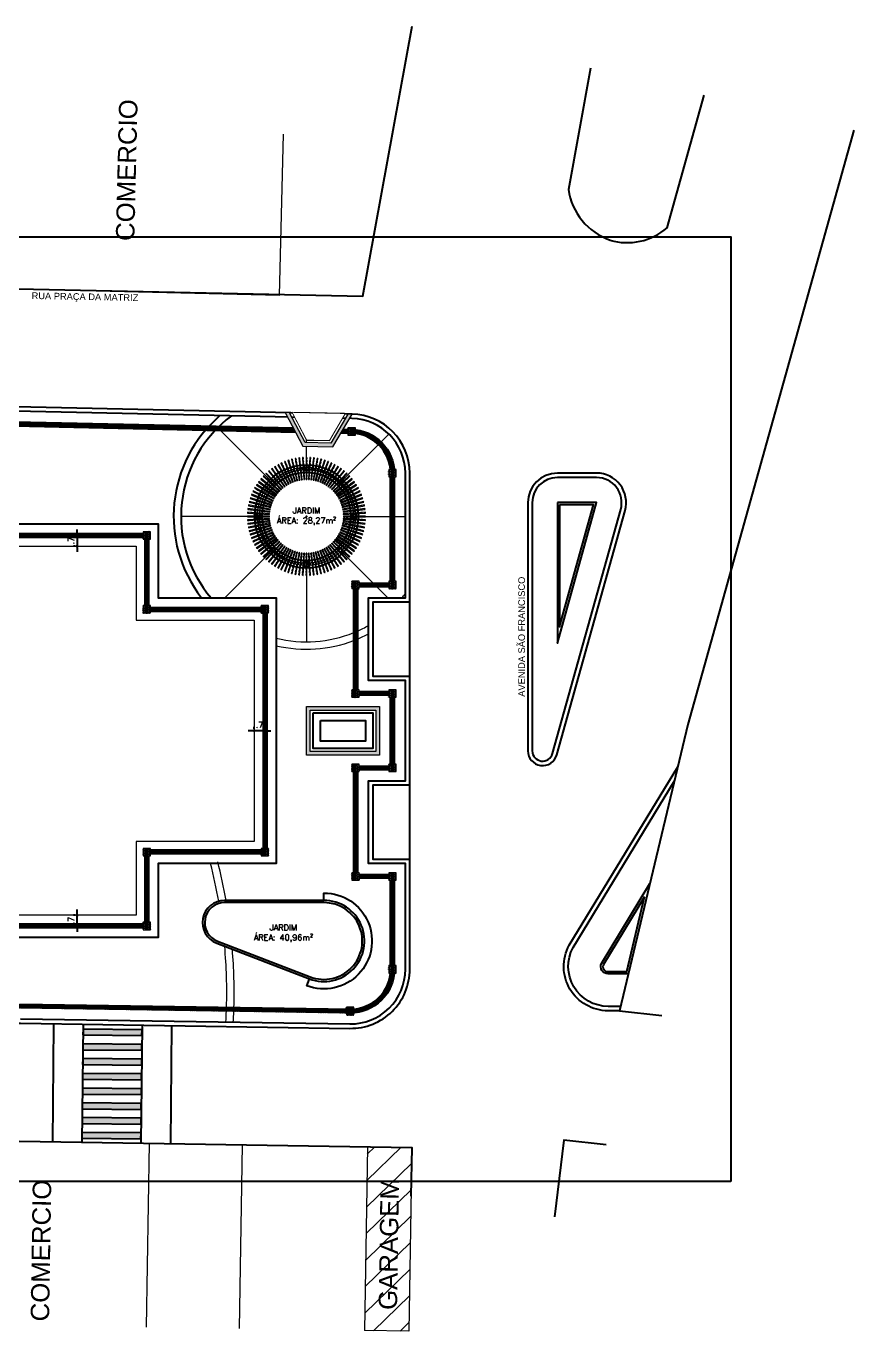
# Model space of a CAD drawing. Extents: x 387222 to 388513, y 9633222 to 9634061.
# Drawn here: x 388007.3 to 388063.3, y 9633603.2 to 9633692.1 of the extents above; entities that cross this region are included whole.
import ezdxf

# ---------------------------------------------------------------- set-up
doc = ezdxf.new("R2010")
doc.units = 0
doc.header["$LTSCALE"] = 0.04921259842519685
doc.set_wipeout_variables(frame=1)
doc.header["$PDSIZE"] = -2.5
doc.linetypes.add('ACAD_PROJEÇÃO', pattern=[0.2, 0.1, -0.1])
doc.linetypes.add('CONTINUO', pattern=[0])
doc.layers.get('Defpoints').update_dxf_attribs({"color": 8})
for name, color, linetype in [('AI-Cotas', 12, 'Continuous'), ('BANCO', 2, 'Continuous'), ('Camada 1', 7, 'Continuous'), ('MEIO-FIO', 3, 'Continuous'), ('P08', 8, 'Continuous'), ('P2', 2, 'Continuous'), ('PISO PODOTÁTIL DE ALERTA', 22, 'Continuous'), ('PISO PODOTÁTIL DIRECIONAL', 40, 'Continuous'), ('PROJEÇÃO', 8, 'ACAD_PROJEÇÃO'), ('RAMPA', 7, 'Continuous'), ('SINAH_IMPLANTAR', 7, 'Continuous'), ('Texto', 2, 'Continuous')]:
    doc.layers.add(name, color=color, linetype=linetype)
for name, color, linetype, lineweight in [('ARQ_ALVENARIA', 1, 'Continuous', 0), ('ARQ_PISO', 7, 'Continuous', 13), ('Layout', 8, 'Continuous', 13), ('PERGOLA', 2, 'Continuous', 13), ('PILAR', 4, 'Continuous', 13), ('VIGA', 6, 'Continuous', 13)]:
    doc.layers.add(name, color=color, linetype=linetype, lineweight=lineweight)
doc.styles.add('COTA_200', font='romans.shx', dxfattribs={"height": 0.4})
doc.styles.add('RS200', font='romans.shx', dxfattribs={"height": 0.4})
doc.styles.add('RUA_200', font='arial.ttf', dxfattribs={"height": 0.45})
doc.styles.add('T7', font='arial.ttf')
doc.dimstyles.new('Cota 200', dxfattribs={"dimscale": 0.2, "dimtxt": 0.4, "dimasz": 1, "dimexe": 1.25, "dimexo": 0.625, "dimgap": 1, "dimtad": 1, "dimzin": 4, "dimdsep": 46, "dimtxsty": 'RS200', "dimblk": 'DOT', "dimcen": 0.1, "dimclrt": 2, "dimadec": 0, "dimazin": 0, "dimtfac": 1, "dimtix": 1, "dimtmove": 0, "dimatfit": 3, "dimldrblk": 'DOT', "dimfxl": 1, "dimarcsym": 0})
pattern_1 = [(45, (57.49700831703376, -18.20105795003474), (-0.8980256121069153, 0.8980256121069154), [])]
pattern_2 = [(45, (0, 0), (-0.02245064030267288, 0.02245064030267288), [])]

# ---------------------------------------------------------------- blocks, each defined once
blk = doc.blocks.new('A$C2188079F')
at = {"layer": 'Layout'}
h = blk.add_hatch(dxfattribs=at)
h.set_pattern_fill('LINE', color=256, scale=0.4, angle=45.80543982138884, style=0)
h.set_pattern_definition([(45.80543982138884, (2.069106477312744, 57.00632724538445), (-0.9105605299318542, 0.8853132334548156), [])])
h.paths.add_polyline_path([(41.19592950423248, 12.90303795412183), (38.19622592255473, 12.86086661182344), (38.37141798762605, 0.3992221169173717), (41.3711215693038, 0.4413934592157602)])
for p, q in [((3.158347681164742e-07, 12.32388486340642), (41.19592950423248, 12.90303795412183)), ((9.799032016017009, 12.46164458058774), (9.974224081030115, 8.568167686462402e-08)), ((23.39768825296778, 12.65282132849097), (23.57288031798089, 0.1911768335849047)), ((29.69706577446777, 12.74138114415109), (29.87225783948088, 0.2797366511076689)), ((38.19622592255473, 12.86086661182344), (38.37141798762605, 0.3992221169173717)), ((41.19592950423248, 12.90303795412183), (41.3711215693038, 0.4413934592157602)), ((41.3711215693038, 0.4413934592157602), (38.37141798762605, 0.3992221169173717))]:
    blk.add_line(p, q, dxfattribs=at)
at = {"layer": 'Layout', "char_height": 1.25, "width": 15.72225240717143, "attachment_point": 1, "rotation": 90.80543982138883, "style": 'T7'}
for s, insert in [('COMERCIO', (15.73768913687672, 0.3603971693664789)), ('GARAGEM', (39.2760995500721, 1.837821006774902))]:
    blk.add_mtext(s, dxfattribs=dict(at, insert=insert))
blk = doc.blocks.new('A$C16AF3B07')
at = {"layer": 'Layout'}
h = blk.add_hatch(dxfattribs=at)
h.set_pattern_fill('LINE', color=256, scale=0.4, angle=45, style=0)
h.set_pattern_definition(pattern_1)
h.paths.add_polyline_path([(22.90000041777967, 10.93513705208898), (19.10000041779131, 10.93513705208898), (19.10000041779131, 2.272427082061768e-07), (22.90000041777967, 2.272427082061768e-07)])
h = blk.add_hatch(dxfattribs=at)
h.set_pattern_fill('LINE', color=256, scale=0.4, angle=45, style=0)
h.set_pattern_definition(pattern_1)
h.paths.add_polyline_path([(39.30000041780295, 10.93513705208898), (35.30000041780295, 10.93513705208898), (35.30000041780295, 2.272427073179983e-07), (39.30000041780295, 2.272427073179983e-07)])
h = blk.add_hatch(dxfattribs=at)
h.set_pattern_fill('LINE', color=256, scale=0.4, angle=45, style=0)
h.set_pattern_definition(pattern_1)
h.paths.add_polyline_path([(62.50000041775638, 10.93513705208898), (59.50000041775638, 10.93513705208898), (59.50000041775638, 2.272427082061768e-07), (62.50000041775638, 2.272427082061768e-07)])
for p, q in [((4.177563823759556e-07, 2.272427082061768e-07), (4.177563823759556e-07, 10.93513705208898)), ((19.10000041779131, 2.272427082061768e-07), (19.10000041779131, 10.93513705208898)), ((22.90000041777967, 10.93513705208898), (19.10000041779131, 10.93513705208898)), ((22.90000041777967, 2.272427082061768e-07), (22.90000041777967, 10.93513705208898)), ((35.30000041780295, 2.272427082061768e-07), (35.30000041780295, 10.93513705208898)), ((39.30000041780295, 10.93513705208898), (35.30000041780295, 10.93513705208898)), ((39.30000041780295, 2.272427082061768e-07), (39.30000041780295, 10.93513705208898)), ((48.90000041777967, 2.272427082061768e-07), (48.90000041777967, 10.93513705208898)), ((59.50000041775638, 2.272427082061768e-07), (59.50000041775638, 10.93513705208898)), ((62.50000041775638, 10.93513705208898), (59.50000041775638, 10.93513705208898)), ((62.50000041775638, 2.272427082061768e-07), (62.50000041775638, 10.93513705208898)), ((87.5100004177657, 2.272427082061768e-07), (87.5100004177657, 10.93513705208898)), ((87.5100004177657, 2.272427082061768e-07), (4.177563823759556e-07, 2.272427082061768e-07))]:
    blk.add_line(p, q, dxfattribs=at)
at = {"layer": 'Layout', "char_height": 1.25, "width": 15.72225240717143, "attachment_point": 1, "rotation": 90, "style": 'T7'}
for s, insert in [('COMERCIO', (28.46997878997354, 3.451345736160874)), ('COMERCIO', (76.3225717433379, 3.451345736160874)), ('GARAGEM', (20.42481514048995, 1.36657103523612)), ('GARAGEM', (36.72481514047831, 1.36657103523612)), ('GARAGEM', (60.42481514048995, 1.36657103523612))]:
    blk.add_mtext(s, dxfattribs=dict(at, insert=insert))
blk = doc.blocks.new('Pergola')
at = {"layer": 'PERGOLA'}
blk.add_lwpolyline([(0.02500000000000568, 0.7500000000000142), (-0.02500000000000568, 0.7500000000000142), (-0.02500000000000568, -0.7499999999999858), (0.02500000000000568, -0.7499999999999858)], close=True, dxfattribs=at)
for points in [[(-0.02500000000000568, 0.2000000000000171), (0.02500000000000568, 0.2000000000000171)], [(-0.02500000000000568, -0.1999999999999886), (0.02500000000000568, -0.1999999999999886)]]:
    blk.add_lwpolyline(points, dxfattribs=at)
at = {"layer": 'PROJEÇÃO'}
blk.add_lwpolyline([(0, 0.7500000000000142), (0, -0.7499999999999858)], dxfattribs=at)
blk = doc.blocks.new('CAR 02')
blk.add_lwpolyline([(1.4210854715202e-14, -3.099999999999994), (1.4210854715202e-14, -3.399999999999991)])
blk.add_point((0, 0))
at = {"layer": 'BANCO'}
for radius in [3.5, 3]:
    blk.add_circle((0, 0), radius, dxfattribs=at)
at = {"layer": 'PERGOLA'}
blk.add_lwpolyline([(0.4765300667243464, -3.971592136097026), (0.5261358017900816, -3.965325474418809), (0.3381359514436264, -2.477153422447092), (0.2885302163778912, -2.483420084125309)], close=True, dxfattribs=at)
for points in [[(0.407069229903993, -3.022816508170052), (0.3574634948382578, -3.029083169848269)], [(0.457202523329715, -3.419662388695849), (0.4075967882639798, -3.425929050374066)]]:
    blk.add_lwpolyline(points, dxfattribs=at)
at = {"layer": 'PILAR'}
for points in [[(-0.1500000000000057, 3.099999999999994), (0.1499999999999915, 3.099999999999994), (0.1499999999999915, 3.399999999999991), (-0.1500000000000057, 3.399999999999991)], [(-2.29809703885627, 2.085965004500309), (-2.085965004500309, 2.29809703885627), (-2.29809703885627, 2.51022907321223), (-2.51022907321223, 2.29809703885627)], [(2.085965004500309, 2.298097038856284), (2.29809703885627, 2.085965004500324), (2.51022907321223, 2.298097038856284), (2.29809703885627, 2.510229073212244)], [(-3.099999999999994, -0.1500000000000057), (-3.099999999999994, 0.1499999999999915), (-3.399999999999991, 0.1499999999999915), (-3.399999999999991, -0.1500000000000057)], [(3.099999999999994, 0.1500000000000057), (3.099999999999994, -0.1499999999999915), (3.399999999999991, -0.1499999999999915), (3.399999999999991, 0.1500000000000057)], [(-2.085965004500309, -2.29809703885627), (-2.29809703885627, -2.085965004500309), (-2.51022907321223, -2.29809703885627), (-2.29809703885627, -2.51022907321223)], [(2.29809703885627, -2.085965004500309), (2.085965004500309, -2.29809703885627), (2.29809703885627, -2.51022907321223), (2.51022907321223, -2.29809703885627)], [(0.1500000000000057, -3.099999999999994), (-0.1499999999999915, -3.099999999999994), (-0.1499999999999915, -3.399999999999991), (0.1500000000000057, -3.399999999999991)]]:
    blk.add_lwpolyline(points, close=True, dxfattribs=at)
at = {"layer": 'PROJEÇÃO'}
blk.add_lwpolyline([(0.5013329342572139, -3.968458805257917), (0.3133330839107588, -2.480286753286201)], dxfattribs=at)
blk.add_circle((0, 0), 3.249999999999982, dxfattribs=at)
at = {"layer": 'VIGA'}
for radius in [3.324999999999982, 3.174999999999982]:
    blk.add_circle((0, 0), radius, dxfattribs=at)
at = {"layer": 'PERGOLA'}
for p, rotation in [((-1.383782697586483, 2.940687920514549), 25.20000000000001), ((-1.19640479622521, 3.021773579136806), 21.6), ((-1.004305231718575, 3.090933677959228), 18), ((-0.8082421332857734, 3.147895273668041), 14.4), ((-0.6089892724036048, 3.192433564868224), 10.80000000000001), ((-0.4073330090839846, 3.224372779272045), 7.200000000000002), ((-0.204069188470271, 3.243586867391869), 3.600000000000009), ((0.204069188470271, 3.243586867391869), 356.4), ((0.4073330090839846, 3.224372779272045), 352.8000000000001), ((0.6089892724036048, 3.192433564868224), 349.2000000000001), ((0.8082421332857734, 3.147895273668041), 345.6), ((1.004305231718575, 3.090933677959228), 342), ((1.196404796225195, 3.021773579136806), 338.4), ((1.383782697586483, 2.940687920514549), 334.8), ((-2.36914803911958, 2.224778094268231), 46.79999999999999), ((-2.224778094268231, 2.36914803911958), 43.20000000000002), ((-2.071627966683224, 2.504168039021295), 39.60000000000002), ((-1.910302069950518, 2.629305231718561), 36.00000000000001), ((-1.741437083681717, 2.744065757881529), 32.39999999999999), ((-1.565699440830571, 2.847996710142539), 28.8), ((1.565699440830571, 2.847996710142539), 331.2), ((1.741437083681717, 2.744065757881529), 327.6000000000001), ((1.910302069950518, 2.629305231718561), 324), ((2.071627966683224, 2.504168039021309), 320.4), ((2.224778094268217, 2.36914803911958), 316.8000000000001), ((2.36914803911958, 2.224778094268217), 313.2), ((-2.847996710142539, 1.565699440830571), 61.20000000000001), ((-2.744065757881529, 1.741437083681731), 57.60000000000002), ((-2.629305231718561, 1.910302069950518), 54.00000000000001), ((-2.504168039021295, 2.071627966683224), 50.40000000000002), ((2.504168039021295, 2.071627966683224), 309.6), ((2.629305231718561, 1.910302069950532), 306.0000000000001), ((2.744065757881529, 1.741437083681731), 302.4), ((2.847996710142539, 1.565699440830571), 298.8), ((-3.147895273668041, 0.8082421332857734), 75.60000000000001), ((-3.090933677959228, 1.004305231718575), 72), ((-3.021773579136806, 1.19640479622521), 68.40000000000002), ((-2.940687920514549, 1.383782697586483), 64.79999999999998), ((2.940687920514549, 1.383782697586483), 295.2), ((3.021773579136806, 1.196404796225195), 291.6), ((3.090933677959228, 1.004305231718575), 288), ((3.147895273668041, 0.8082421332857734), 284.4), ((-3.249999999999986, 0), 90), ((-3.243586867391869, 0.204069188470271), 86.40000000000002), ((-3.224372779272045, 0.4073330090839846), 82.8), ((-3.192433564868224, 0.6089892724036048), 79.20000000000002), ((3.192433564868224, 0.6089892724036048), 280.8), ((3.224372779272045, 0.4073330090839846), 277.2), ((3.243586867391869, 0.204069188470271), 273.6), ((3.249999999999986, 0), 270), ((-3.243586867391869, -0.204069188470271), 93.60000000000001), ((-3.224372779272045, -0.4073330090839846), 97.2), ((-3.192433564868224, -0.6089892724036048), 100.8), ((-3.147895273668041, -0.8082421332857734), 104.4), ((-3.090933677959242, -1.004305231718575), 108), ((3.090933677959228, -1.004305231718575), 252), ((3.147895273668041, -0.8082421332857734), 255.6), ((3.192433564868224, -0.6089892724036048), 259.1999999999999), ((3.224372779272045, -0.4073330090839846), 262.8), ((3.243586867391869, -0.204069188470271), 266.4), ((-3.021773579136806, -1.19640479622521), 111.6), ((-2.940687920514549, -1.383782697586483), 115.2), ((-2.847996710142539, -1.565699440830571), 118.8), ((-2.744065757881529, -1.741437083681731), 122.4), ((-2.629305231718561, -1.910302069950518), 126), ((-2.504168039021295, -2.071627966683224), 129.6), ((-2.36914803911958, -2.224778094268217), 133.2), ((2.36914803911958, -2.224778094268217), 226.8), ((2.504168039021295, -2.071627966683224), 230.4), ((2.629305231718561, -1.910302069950518), 234), ((2.744065757881529, -1.741437083681731), 237.6), ((2.847996710142539, -1.565699440830571), 241.2), ((2.940687920514549, -1.383782697586483), 244.8), ((3.021773579136806, -1.19640479622521), 248.4), ((-2.224778094268217, -2.36914803911958), 136.8), ((-2.071627966683224, -2.504168039021295), 140.4), ((-1.910302069950518, -2.629305231718561), 144), ((-1.741437083681731, -2.744065757881529), 147.6), ((-1.565699440830571, -2.847996710142539), 151.2), ((-1.383782697586483, -2.940687920514549), 154.8), ((-1.19640479622521, -3.021773579136806), 158.4), ((-1.004305231718575, -3.090933677959228), 162), ((-0.8082421332857734, -3.147895273668041), 165.6), ((-0.6089892724036048, -3.192433564868224), 169.2), ((-0.4073330090839846, -3.224372779272045), 172.8), ((-0.204069188470271, -3.243586867391869), 176.4), ((0, -3.249999999999986), 180), ((0.204069188470271, -3.243586867391869), 183.5999999999999), ((0.6089892724036048, -3.192433564868224), 190.8), ((0.8082421332857734, -3.147895273668041), 194.4), ((1.004305231718575, -3.090933677959228), 198), ((1.19640479622521, -3.021773579136806), 201.6), ((1.383782697586483, -2.940687920514549), 205.2), ((1.565699440830571, -2.847996710142539), 208.8), ((1.741437083681731, -2.744065757881529), 212.4), ((1.910302069950518, -2.629305231718561), 216), ((2.071627966683224, -2.504168039021295), 219.6), ((2.224778094268217, -2.36914803911958), 223.2)]:
    blk.add_blockref('Pergola', p, dxfattribs=dict(at, rotation=rotation))
blk.add_blockref('Pergola', (0, 3.249999999999986), dxfattribs=at)
blk = doc.blocks.new('A$C25162ABB')
at = {"layer": 'SINAH_IMPLANTAR'}
h = blk.add_hatch(color=256, dxfattribs=at)
h.dxf.hatch_style = 1
h.paths.add_polyline_path([(2.018109218392055, 7.351167233660817), (6.016661224479321, 7.458786258473992), (6.005899321986362, 7.85864146053791), (2.007347315899096, 7.751022435724735)])
h = blk.add_hatch(color=256, dxfattribs=at)
h.dxf.hatch_style = 1
h.paths.add_polyline_path([(2.045013973664027, 6.35152923129499), (6.043565979751293, 6.459148256108165), (6.032804077258334, 6.859003458172083), (2.034252071171068, 6.751384433358908)])
h = blk.add_hatch(color=256, dxfattribs=at)
h.dxf.hatch_style = 1
h.paths.add_polyline_path([(2.071918728819583, 5.351891230791807), (6.070470734906849, 5.459510255604982), (6.059708832413889, 5.8593654576689), (2.061156826326624, 5.751746432855725)])
h = blk.add_hatch(color=256, dxfattribs=at)
h.dxf.hatch_style = 1
h.paths.add_polyline_path([(2.098823484091554, 4.352253226563334), (6.09737549017882, 4.45987225137651), (6.086613587685861, 4.859727453440428), (2.088061581598595, 4.752108428627253)])
h = blk.add_hatch(color=256, dxfattribs=at)
h.dxf.hatch_style = 1
h.paths.add_polyline_path([(2.12572823924711, 3.352615227922797), (6.124280245334376, 3.460234252735972), (6.113518342841417, 3.860089454799891), (2.114966336754151, 3.752470429986715)])
h = blk.add_hatch(color=256, dxfattribs=at)
h.dxf.hatch_style = 1
h.paths.add_polyline_path([(2.152632994402666, 2.35297722555697), (6.151185000489932, 2.460596250370145), (6.140423097996973, 2.860451452434063), (2.141871091909707, 2.752832427620888)])
h = blk.add_hatch(color=256, dxfattribs=at)
h.dxf.hatch_style = 1
h.paths.add_polyline_path([(2.179537749558222, 1.353339226916432), (6.178089755645487, 1.460958251729608), (6.167327853152528, 1.860813453793526), (2.168775847065262, 1.75319442898035)])
h = blk.add_hatch(color=256, dxfattribs=at)
h.dxf.hatch_style = 1
h.paths.add_polyline_path([(2.206442504830193, 0.3537012226879597), (6.204994510917459, 0.4613202475011349), (6.1942326084245, 0.861175449565053), (2.195680602337234, 0.7535564247518778)])
at = {"layer": 'Camada 1'}
for points in [[(1.999275889364071, 8.050913834944367), (2.214513929444365, 0.053809879347682)], [(5.997827895567752, 8.158532856032252), (6.213065935648046, 0.1614289004355669)], [(7.997103898669593, 8.212342366576195), (8.212341938749887, 0.2152384109795094)], [(-1.137377694249153e-07, 7.997104324400425), (0.2152379263425246, 3.688037395477295e-07)]]:
    blk.add_lwpolyline(points, dxfattribs=at)
at = {"layer": 'SINAH_IMPLANTAR'}
for points in [[(2.018109218392055, 7.351167233660817), (6.016661224479321, 7.458786258473992), (6.005899321986362, 7.85864146053791), (2.007347315899096, 7.751022435724735)], [(2.045013973664027, 6.35152923129499), (6.043565979751293, 6.459148256108165), (6.032804077258334, 6.859003458172083), (2.034252071171068, 6.751384433358908)], [(2.071918728819583, 5.351891230791807), (6.070470734906849, 5.459510255604982), (6.059708832413889, 5.8593654576689), (2.061156826326624, 5.751746432855725)], [(2.098823484091554, 4.352253226563334), (6.09737549017882, 4.45987225137651), (6.086613587685861, 4.859727453440428), (2.088061581598595, 4.752108428627253)], [(2.12572823924711, 3.352615227922797), (6.124280245334376, 3.460234252735972), (6.113518342841417, 3.860089454799891), (2.114966336754151, 3.752470429986715)], [(2.152632994402666, 2.35297722555697), (6.151185000489932, 2.460596250370145), (6.140423097996973, 2.860451452434063), (2.141871091909707, 2.752832427620888)], [(2.179537749558222, 1.353339226916432), (6.178089755645487, 1.460958251729608), (6.167327853152528, 1.860813453793526), (2.168775847065262, 1.75319442898035)], [(2.206442504830193, 0.3537012226879597), (6.204994510917459, 0.4613202475011349), (6.1942326084245, 0.861175449565053), (2.195680602337234, 0.7535564247518778)]]:
    blk.add_lwpolyline(points, close=True, dxfattribs=at)
blk = doc.blocks.new('A$C71521215')
blk.add_wipeout([(8.30809585750103e-06, 2.3207240477204323), (0.2859305207966827, 2.314510190859438), (1.3533242392586544, 0.2908406164497128), (3.0882759101805277, 0.2531354706734419), (4.242579913348891, 2.2285217866301537), (4.528502125060186, 2.2223079316318035), (3.2299101346870884, -1.6521662473678589e-06), (1.2008262417512015, 0.04409577324986458)])
at = {"layer": 'RAMPA'}
for points in [[(0.5146682909689844, 2.30953910574317), (1.475322637299541, 0.4882364887744188), (2.974968530528713, 0.4556451700627804), (4.013842144981027, 2.233492871746421)], [(4.013842144981027, 2.233492871746421), (0.5146682909689844, 2.30953910574317)], [(1.475322637299541, 0.4882364887744188), (1.514432219963055, 2.287811562418938)], [(2.974968530528713, 0.4556451700627804), (3.014078113483265, 2.255220241844654)]]:
    blk.add_lwpolyline(points, dxfattribs=at)
blk.add_wipeout([(4.013842144981027, 2.2334928717464204), (2.974968530564395, 0.455645169541369), (3.0140781162612504, 2.255220369001134)])
blk.add_wipeout([(3.0140781134843646, 2.255220241945831), (1.5144322199966456, 2.287811562039094), (1.4753226372980248, 0.48823648982316215), (2.9749685305743476, 0.45564517071872324)])
blk.add_wipeout([(1.5144322210701553, 2.2878116109539475), (0.5146682909565643, 2.309539106065689), (1.4753226372887416, 0.48823648891477367)])
at = {"layer": 'PISO PODOTÁTIL DE ALERTA'}
h = blk.add_hatch(dxfattribs=at)
h.set_pattern_fill('HEX', color=256, scale=0.01)
h.set_pattern_definition([(0, (-387948.2243954765, -9633669.536576068), (0, 0.054992613154), [0.03175, -0.0635]), (120, (-387948.2243954765, -9633669.536576068), (-0.04762500001185428, -0.02749630657699998), [0.03174999999999999, -0.06349999999999997]), (59.99999999999999, (-387948.1926454765, -9633669.536576068), (-0.04762500001185427, 0.027496306577), [0.03175, -0.0635])])
h.paths.add_polyline_path([(3.229910134687088, -1.652166247367859e-06), (4.528502125060186, 2.222307931631804), (4.242579913348891, 2.228521786630154), (3.088275910180528, 0.2531354706734419), (1.353324239258654, 0.2908406164497137), (0.2859305207966829, 2.314510190859437), (8.30809585750103e-06, 2.320724047720432), (1.200826241751201, 0.04409577324986456)])
at = {"layer": 'ARQ_PISO'}
blk.add_lwpolyline([(4.242579913348891, 2.228521786630154), (3.088275910180528, 0.2531354706734419), (1.353324239258654, 0.2908406164497137), (0.2859305207966827, 2.314510190859437), (8.30809585750103e-06, 2.320724047720432), (1.200826241751201, 0.04409577324986458), (3.229910134687088, -1.652166247367859e-06), (4.528502125060186, 2.222307931631804)], close=True, dxfattribs=at)
blk = doc.blocks.new('tatil')
blk.add_wipeout([(-0.25, -0.25), (0.25, -0.25), (0.25, 0.25), (-0.25, 0.25)]).dxf.layer = 'ARQ_PISO'
at = {"layer": 'PISO PODOTÁTIL DE ALERTA'}
h = blk.add_hatch(dxfattribs=at)
h.set_pattern_fill('HEX', color=256, scale=0.01)
h.set_pattern_definition([(0, (-387981.9657061326, -9633638.347673833), (0, 0.054992613154), [0.03175, -0.0635]), (120, (-387981.9657061326, -9633638.347673833), (-0.04762500001185428, -0.02749630657699998), [0.03174999999999999, -0.06349999999999997]), (59.99999999999999, (-387981.9339561326, -9633638.347673833), (-0.04762500001185427, 0.027496306577), [0.03175, -0.0635])])
h.paths.add_polyline_path([(-0.25, -0.25), (0.25, -0.25), (0.25, 0.25), (-0.25, 0.25)])
at = {"layer": 'ARQ_PISO'}
blk.add_lwpolyline([(-0.25, -0.25), (0.25, -0.25), (0.25, 0.25), (-0.25, 0.25)], close=True, dxfattribs=at)
at = {"layer": 'Defpoints'}
blk.add_lwpolyline([(0, 0.25), (0, -0.25)], dxfattribs=at)
blk = doc.blocks.new('_Dot')
at = {"color": 0, "linetype": 'ByBlock', "lineweight": -2}
blk.add_line((-0.5, 0), (-1, 0), dxfattribs=at)
at = {"color": 0, "linetype": 'ByBlock', "const_width": 0.5}
blk.add_lwpolyline([(-0.25, 0, 1), (0.25, 0, 1)], format="xyb", close=True, dxfattribs=at)
blk = doc.blocks.new('*D582')
at = {"layer": 'AI-Cotas', "color": 0, "lineweight": -2, "transparency": 16777216}
for p, q in [((388010.7128326783, 9633657.805389613), (388010.7128326783, 9633658.005389614)), ((388010.5878326783, 9633657.605389614), (388010.4628326783, 9633657.605389614)), ((388010.7128326783, 9633657.605389614), (388010.7128326783, 9633656.880389614)), ((388010.5878326783, 9633656.880389614), (388010.4628326783, 9633656.880389614)), ((388010.7128326783, 9633656.680389615), (388010.7128326783, 9633656.480389614))]:
    blk.add_line(p, q, dxfattribs=at)
at = {"layer": 'Defpoints', "color": 0, "transparency": 16777216}
for p in [(388010.7128326783, 9633657.605389614), (388010.7128326783, 9633656.880389614), (388010.7128326783, 9633656.880389614)]:
    blk.add_point(p, dxfattribs=at)
at = {"layer": 'AI-Cotas', "color": 0, "lineweight": -2, "transparency": 16777216, "xscale": 0.2, "yscale": 0.2, "zscale": 0.2}
for p, rotation in [((388010.7128326783, 9633657.605389614), 270), ((388010.7128326783, 9633656.880389614), 90)]:
    blk.add_blockref('_Dot', p, dxfattribs=dict(at, rotation=rotation))
at = {"layer": 'AI-Cotas', "color": 2, "transparency": 16777216, "insert": (388010.3128326767, 9633657.242889613), "char_height": 0.4, "attachment_point": 5, "rotation": 90, "style": 'RS200'}
blk.add_mtext('.7', dxfattribs=at)
blk = doc.blocks.new('*D583')
at = {"layer": 'AI-Cotas', "color": 0, "lineweight": -2, "transparency": 16777216}
for p, q in [((388010.7128326783, 9633632.060389614), (388010.7128326783, 9633632.260389615)), ((388010.5878326783, 9633631.860389614), (388010.4628326783, 9633631.860389614)), ((388010.7128326783, 9633631.135389615), (388010.7128326783, 9633631.860389614)), ((388010.5878326783, 9633631.135389615), (388010.4628326783, 9633631.135389615)), ((388010.7128326783, 9633630.935389616), (388010.7128326783, 9633630.735389614))]:
    blk.add_line(p, q, dxfattribs=at)
at = {"layer": 'Defpoints', "color": 0, "transparency": 16777216}
for p in [(388010.7128326783, 9633631.860389614), (388010.7128326783, 9633631.860389614), (388010.7128326783, 9633631.135389615)]:
    blk.add_point(p, dxfattribs=at)
at = {"layer": 'AI-Cotas', "color": 0, "lineweight": -2, "transparency": 16777216, "xscale": 0.2, "yscale": 0.2, "zscale": 0.2}
for p, rotation in [((388010.7128326783, 9633631.860389614), 270), ((388010.7128326783, 9633631.135389615), 90)]:
    blk.add_blockref('_Dot', p, dxfattribs=dict(at, rotation=rotation))
at = {"layer": 'AI-Cotas', "color": 2, "transparency": 16777216, "insert": (388010.3128326767, 9633631.497889616), "char_height": 0.4, "attachment_point": 5, "rotation": 90, "style": 'RS200'}
blk.add_mtext('.7', dxfattribs=at)
blk = doc.blocks.new('*D584')
at = {"layer": 'AI-Cotas', "color": 0, "lineweight": -2, "transparency": 16777216}
for p, q in [((388022.7128326783, 9633644.495389614), (388022.7128326783, 9633644.620389614)), ((388023.4378326784, 9633644.495389614), (388023.4378326784, 9633644.620389614)), ((388022.5128326783, 9633644.370389614), (388022.3128326783, 9633644.370389614)), ((388023.4378326784, 9633644.370389614), (388022.7128326783, 9633644.370389614)), ((388023.6378326784, 9633644.370389614), (388023.8378326784, 9633644.370389614))]:
    blk.add_line(p, q, dxfattribs=at)
at = {"layer": 'Defpoints', "color": 0, "transparency": 16777216}
for p in [(388022.7128326783, 9633644.370389614), (388022.7128326783, 9633644.370389614), (388023.4378326784, 9633644.370389614)]:
    blk.add_point(p, dxfattribs=at)
at = {"layer": 'AI-Cotas', "color": 0, "lineweight": -2, "transparency": 16777216, "xscale": 0.2, "yscale": 0.2, "zscale": 0.2}
blk.add_blockref('_Dot', (388022.7128326783, 9633644.370389614), dxfattribs=at)
at = {"layer": 'AI-Cotas', "color": 0, "lineweight": -2, "transparency": 16777216, "xscale": 0.2, "yscale": 0.2, "zscale": 0.2, "rotation": 180}
blk.add_blockref('_Dot', (388023.4378326784, 9633644.370389614), dxfattribs=at)
at = {"layer": 'AI-Cotas', "color": 2, "transparency": 16777216, "insert": (388023.0753326784, 9633644.770389615), "char_height": 0.4, "attachment_point": 5, "style": 'RS200'}
blk.add_mtext('.7', dxfattribs=at)

msp = doc.modelspace()

# ---------------------------------------------------------------- hatches: boundary and pattern name
at = {"layer": 'PISO PODOTÁTIL DE ALERTA'}
h = msp.add_hatch(dxfattribs=at)
h.set_pattern_fill('HEX', color=256, scale=0.01)
h.set_pattern_definition([(0, (0, 0), (0, 0.054992613154), [0.03175, -0.0635]), (120, (0, 0), (-0.04762500001185428, -0.02749630657699998), [0.03174999999999999, -0.06349999999999999]), (59.99999999999999, (0.03175, 0), (-0.04762500001185427, 0.027496306577), [0.03175, -0.0635])])
h.paths.add_polyline_path([(388026.2628326783, 9633646.020389613), (388031.2074345423, 9633646.020389613), (388031.2074345423, 9633642.720389616), (388026.2628326783, 9633642.720389616)])
h.paths.add_polyline_path([(388026.5128326783, 9633645.770389613), (388030.9574345423, 9633645.770389613), (388030.9574345423, 9633642.970389616), (388026.5128326783, 9633642.970389616)], flags=16)
at = {"layer": 'PISO PODOTÁTIL DIRECIONAL'}
h = msp.add_hatch(dxfattribs=at)
h.set_pattern_fill('ANSI31', color=256, scale=0.01)
h.set_pattern_definition(pattern_2)
h.paths.add_polyline_path([(387952.63590874, 9633666.153422408), (387980.5905188017, 9633665.602836234), (387987.1414100297, 9633665.446004262), (388006.5065168894, 9633665.020342898), (388025.5096567365, 9633664.607353752), (388025.3762325213, 9633664.86031245), (388006.5119487767, 9633665.27028388), (387987.1471486892, 9633665.695938509), (387980.595972026, 9633665.852777315), (387952.7803604248, 9633666.400625814)])
h = msp.add_hatch(dxfattribs=at)
h.set_pattern_fill('ANSI31', color=256, scale=0.01)
h.set_pattern_definition(pattern_2)
h.paths.add_polyline_path([(388005.8628326783, 9633631.010389615), (388005.8628326783, 9633638.520389615), (387985.8628326783, 9633638.520389615), (387985.8628326783, 9633650.220389614), (388005.8628326783, 9633650.220389614), (388005.8628326783, 9633657.730389614), (388015.5628326784, 9633657.730389614), (388015.5628326784, 9633652.720389614), (388023.5628326784, 9633652.720389614), (388023.5628326784, 9633636.020389615), (388015.5628326784, 9633636.020389615), (388015.5628326784, 9633631.010389615)])
h.paths.add_polyline_path([(388006.1128326783, 9633631.260389615), (388006.1128326783, 9633638.770389615), (387986.1128326783, 9633638.770389615), (387986.1128326783, 9633649.970389614), (388006.1128326783, 9633649.970389614), (388006.1128326783, 9633657.480389614), (388015.3128326784, 9633657.480389614), (388015.3128326784, 9633652.470389614), (388023.3128326784, 9633652.470389614), (388023.3128326784, 9633636.270389615), (388015.3128326784, 9633636.270389615), (388015.3128326784, 9633631.260389615)], flags=16)

# ---------------------------------------------------------------- linework, layer by layer
at = {"layer": 'ARQ_ALVENARIA'}
msp.add_lwpolyline([(388006.7128326783, 9633631.860389614), (388006.7128326783, 9633639.370389614), (387986.7128326783, 9633639.370389614), (387986.7128326783, 9633649.370389614), (388006.7128326783, 9633649.370389614), (388006.7128326783, 9633656.880389614), (388014.7128326783, 9633656.880389614), (388014.7128326783, 9633651.870389614), (388022.7128326783, 9633651.870389614), (388022.7128326783, 9633636.870389614), (388014.7128326783, 9633636.870389614), (388014.7128326783, 9633631.860389614)], close=True, dxfattribs=at)
at = {"layer": 'ARQ_PISO'}
for points in [[(388026.2574345423, 9633662.391409501), (388026.2574345423, 9633665.571027393)], [(388023.7825608082, 9633661.366283236), (388020.2470269026, 9633664.901817143)], [(388031.3100660982, 9633663.944041058), (388031.8737296328, 9633664.507704593)], [(388028.7323082764, 9633661.366283236), (388031.1332651228, 9633663.767240083)], [(388022.7574345423, 9633658.891409501), (388017.7574345423, 9633658.891409501)], [(388029.7574345423, 9633658.891409501), (388031.9574345423, 9633658.891409501)], [(388032.2074345423, 9633658.891409501), (388032.9574345423, 9633658.891409501)], [(388015.3128326784, 9633657.480389614), (388015.5628326784, 9633657.730389614)], [(388023.7825608082, 9633656.416535767), (388020.7364146567, 9633653.370389614)], [(388028.7323082764, 9633656.416535767), (388030.7784544282, 9633654.370389614)], [(388026.2574345423, 9633655.391409501), (388026.2574345423, 9633650.391409501)], [(388031.0284544281, 9633654.120389614), (388031.7784544278, 9633653.370389614)], [(388015.3128326784, 9633652.470389614), (388015.5628326784, 9633652.720389614)], [(388023.3128326784, 9633652.470389614), (388023.5628326784, 9633652.720389614)], [(388015.3128326784, 9633636.270389615), (388015.5628326784, 9633636.020389615)], [(388023.3128326784, 9633636.270389615), (388023.5628326784, 9633636.020389615)], [(388015.3128326784, 9633631.260389615), (388015.5628326784, 9633631.010389615)]]:
    msp.add_lwpolyline(points, dxfattribs=at)
for points in [[(388026.2628326783, 9633646.020389613), (388031.2074345423, 9633646.020389613), (388031.2074345423, 9633642.720389616), (388026.2628326783, 9633642.720389616)], [(388026.5128326783, 9633645.770389613), (388030.9574345423, 9633645.770389613), (388030.9574345423, 9633642.970389616), (388026.5128326783, 9633642.970389616)]]:
    msp.add_lwpolyline(points, close=True, dxfattribs=at)
for radius in [3.5, 3]:
    msp.add_circle((388026.2574345423, 9633658.891409501), radius, dxfattribs=at)
for centre, radius, start, end in [((388026.2574345423, 9633658.891409501), 8.5, 319.4936927637718, 322.0209014708042), ((388026.2574345423, 9633658.891409501), 8.5, 256.0815038294522, 292.1152333670053), ((388026.2574345423, 9633658.891409501), 8.5, 293.9464317391944, 299.6115838043055), ((388026.2574345423, 9633658.891409501), 9, 292.5403104645756, 297.8181392864007), ((388026.2574345423, 9633658.891409501), 9, 256.8690153601744, 290.8274969303586), ((387985.3561070664, 9633626.616135495), 35.5, 10.05706136904652, 14.27633207898749), ((387985.3561070664, 9633626.616135495), 36, 10.00471860415102, 14.27633207898749), ((387985.3561070664, 9633626.616135495), 35.5, 358.4091547591291, 5.08361926172526), ((387985.3561070664, 9633626.616135495), 36, 358.4188262817638, 4.69390279654715), ((387985.3561070664, 9633626.616135495), 35.5, 356.794579798269, 358.0056129463829), ((387985.3561070664, 9633626.616135495), 36, 356.794579798269, 358.0208905887852)]:
    msp.add_arc(centre, radius, start, end, dxfattribs=at)
at = {"layer": 'BANCO'}
for points in [[(388026.7128326783, 9633645.570389614), (388030.7574345423, 9633645.570389614), (388030.7574345423, 9633643.170389615), (388026.7128326783, 9633643.170389615)], [(388027.2128326783, 9633645.070389614), (388030.2574345423, 9633645.070389614), (388030.2574345423, 9633643.670389615), (388027.2128326783, 9633643.670389615)]]:
    msp.add_lwpolyline(points, close=True, dxfattribs=at)
msp.add_lwpolyline([(388027.4420123445, 9633632.870389614), (388027.4420123445, 9633633.370389614, -1.20287495297339), (388026.2748083224, 9633627.087217221), (388026.4543704886, 9633627.553862084)], format="xyb", dxfattribs=at)
at = {"layer": 'Camada 1'}
for radius, start, end in [(9, 130.6593557992226, 217.8391379221405), (8.5, 126.7522011501453, 220.5063072362282)]:
    msp.add_arc((388026.2574345423, 9633658.891409501), radius, start, end, dxfattribs=at)
at = {"layer": 'Defpoints'}
msp.add_lwpolyline([(388055.0084279774, 9633613.829406537), (387931.0084279774, 9633613.829406537), (387931.0084279774, 9633677.829406537), (388055.0084279774, 9633677.829406537)], close=True, dxfattribs=at)
for points in [[(388031.9574345423, 9633661.825266955), (388032.2074345423, 9633661.825266955)], [(388029.4574345423, 9633654.370389614), (388029.7074345423, 9633654.120389614)], [(388031.9574345423, 9633654.370389614), (388032.2074345423, 9633654.120389614)], [(388029.4574345423, 9633646.770389613), (388029.7074345423, 9633647.020389613)], [(388031.9574345423, 9633646.770389613), (388032.2074345423, 9633647.020389613)], [(388029.4574345423, 9633641.970389616), (388029.7074345423, 9633641.720389616)], [(388031.9574345423, 9633641.970389616), (388032.2074345423, 9633641.720389616)], [(388029.4574345423, 9633634.370389614), (388029.7074345423, 9633634.620389614)], [(388031.9574345423, 9633628.1995266), (388032.2074345423, 9633628.1995266)], [(388029.2152825663, 9633625.499855658), (388029.2113796058, 9633625.249886125)]]:
    msp.add_lwpolyline(points, dxfattribs=at)
at = {"layer": 'MEIO-FIO'}
for points in [[(387935.218506247, 9633603.86832714), (387936.9517112991, 9633675.76413763), (387980.7933787457, 9633674.900644422), (387987.3548881705, 9633674.743558245), (388006.7105669947, 9633674.318104075), (388030.0798313678, 9633673.810227545), (388033.4149044964, 9633692.108108383)], [(388063.3372882099, 9633685.058352012), (388052.0959828857, 9633644.778490582), (388047.4749805533, 9633625.390244804), (388050.334249861, 9633625.061398838)], [(388033.2574345423, 9633653.070389614), (388030.7574345423, 9633653.070389614), (388030.7574345423, 9633648.070389614), (388033.2574345423, 9633648.070389614)], [(388033.2574345423, 9633640.670389615), (388033.2574345423, 9633648.070389614)], [(388033.2574345423, 9633640.670389615), (388030.7574345423, 9633640.670389615), (388030.7574345423, 9633635.670389615), (388033.2574345423, 9633635.670389615)], [(387941.8120344582, 9633603.471293485), (387942.1115275472, 9633615.894692754), (387987.5461943981, 9633616.53343618), (388006.8237408688, 9633616.54833793), (388033.3882300577, 9633616.133566754), (388033.3262123151, 9633612.836096391)], [(388046.5536790167, 9633616.296934158), (388043.6944097087, 9633616.625780124), (388043.0660997333, 9633611.425501809)]]:
    msp.add_lwpolyline(points, dxfattribs=at)
for points in [[(388045.4956909814, 9633689.261857823), (388043.9994827989, 9633681.052910503, 0.2799588480559704), (388046.8342767105, 9633677.618311774)], [(388046.8158436735, 9633677.602561096, 0.2511789319928486), (388050.6955621508, 9633678.441441838), (388053.2090572161, 9633687.444577716)], [(388033.2574345423, 9633653.070389614), (388033.2574345423, 9633661.825266957, 0.4078634361055881), (388029.3443447361, 9633665.824322673), (388006.5347627029, 9633666.320036005), (387987.17125106, 9633666.745662346), (387980.6188755682, 9633666.902529852), (387948.7390637675, 9633667.5304257, 0.4129226869043201), (387944.6614579695, 9633663.627602017), (387943.8043198797, 9633628.072295051, 0.4254350763585992), (387947.8593865321, 9633623.976289576), (387962.2325569923, 9633624.178354844)], [(388006.8853261559, 9633624.848388016), (388029.1996707241, 9633624.499977529, 0.4187937792639182), (388032.9574345423, 9633628.1995266), (388032.9574345423, 9633635.370389614), (388030.4574345423, 9633635.370389614), (388030.4574345423, 9633640.970389616), (388032.9574345423, 9633640.970389616), (388032.9574345423, 9633647.770389613), (388030.4574345423, 9633647.770389613), (388030.4574345423, 9633653.370389614), (388032.9574345423, 9633653.370389614), (388032.9574345423, 9633661.825266957, 0.4078634362052328), (388029.3378264716, 9633665.524393495), (388006.5282444383, 9633666.020106826)], [(388043.2574345423, 9633661.824322673, 0.4142135623730951), (388041.2574345423, 9633659.824322673), (388041.2574345423, 9633643.006118068, 0.8724066459800598), (388043.2206282817, 9633642.737309922), (388047.8392345011, 9633659.286706379, 0.4963681832325663), (388045.9128470218, 9633661.824322673), (388043.2574345423, 9633661.824322673)], [(388047.4749805533, 9633625.390244804), (388046.6944097087, 9633625.390244804, -0.570532192374316), (388044.0661104111, 9633629.836634379), (388051.4163661666, 9633641.927036496)], [(388047.5464826747, 9633625.690244805), (388046.6944097087, 9633625.690244805, -0.5697587810452641), (388044.3259075806, 9633629.686469194), (388051.1899635006, 9633640.977123423)], [(388004.1219244039, 9633624.546251789), (388006.8831001817, 9633624.548386207), (388029.1949871714, 9633624.20001409, 0.4187937791647714), (388033.2574345423, 9633628.1995266), (388033.2574345423, 9633635.670389615)], [(388048.0708315634, 9633627.890244804), (388046.6944097087, 9633627.890244804, -0.5499723543352522), (388046.2421386309, 9633628.603436906), (388049.5296772869, 9633634.011094224)], [(388026.4543781719, 9633627.553859128, 1.20287495297339), (388027.4420123445, 9633632.870389614), (388020.7128326783, 9633632.870389614, 0.831348571002029), (388020.1741461792, 9633629.970455024), (388026.4544204292, 9633627.553842867)]]:
    msp.add_lwpolyline(points, format="xyb", dxfattribs=at)
for points in [[(388043.2574345423, 9633661.524322672, 0.4142135622467347), (388041.5574345423, 9633659.824322673), (388041.5574345423, 9633643.006118068, 0.8724066465746593), (388042.9316701598, 9633642.817952365), (388047.5502763792, 9633659.367348824, 0.4963681832828564), (388045.9128470218, 9633661.524322672)], [(388049.1628360856, 9633633.118926626), (388046.3748031179, 9633628.532903934, 0.5432608379930842), (388046.6944097086, 9633628.040244805), (388047.9523810081, 9633628.040244805)], [(388026.5082491268, 9633627.6938517, 1.202874953887909), (388027.4420123445, 9633632.720389614), (388020.7128326783, 9633632.720389614, 0.8313485703523775), (388020.2280148291, 9633630.110448483)]]:
    msp.add_lwpolyline(points, format="xyb", close=True, dxfattribs=at)
for points in [[(388043.2574345423, 9633659.824322673), (388043.2574345423, 9633650.309444852), (388045.9128470218, 9633659.824322673)], [(388043.4074345423, 9633659.674322672), (388043.4074345423, 9633651.40494387), (388045.7152531066, 9633659.674322672)]]:
    msp.add_lwpolyline(points, close=True, dxfattribs=at)
at = {"layer": 'P08'}
for points in [[(388033.2574345423, 9633648.070389614), (388033.2574345423, 9633653.070389614)], [(388033.2574345423, 9633635.670389615), (388033.2574345423, 9633640.670389615)]]:
    msp.add_lwpolyline(points, dxfattribs=at)
at = {"layer": 'P2'}
msp.add_lwpolyline([(388005.2128326783, 9633653.670389613), (388005.2128326783, 9633658.380389614), (388016.2128326783, 9633658.380389614), (388016.2128326783, 9633653.370389614), (388024.2128326783, 9633653.370389614), (388024.2128326783, 9633635.370389614), (388016.2128326783, 9633635.370389614), (388016.2128326783, 9633630.360389614), (388005.2128326783, 9633630.360389614), (388005.2128326783, 9633635.070389614)], dxfattribs=at)
at = {"layer": 'PISO PODOTÁTIL DIRECIONAL'}
msp.add_lwpolyline([(387952.63590874, 9633666.153422408), (387980.5905188017, 9633665.602836234), (387987.1414100297, 9633665.446004262), (388006.5065168894, 9633665.020342898), (388025.5096567365, 9633664.607353752), (388025.3762325213, 9633664.86031245), (388006.5119487767, 9633665.27028388), (387987.1471486892, 9633665.695938509), (387980.595972026, 9633665.852777315), (387952.7803604248, 9633666.400625814), (387952.63590874, 9633666.153422408)], dxfattribs=at)
for points in [[(388005.8628326783, 9633631.010389615), (388005.8628326783, 9633638.520389615), (387985.8628326783, 9633638.520389615), (387985.8628326783, 9633650.220389614), (388005.8628326783, 9633650.220389614), (388005.8628326783, 9633657.730389614), (388015.5628326784, 9633657.730389614), (388015.5628326784, 9633652.720389614), (388023.5628326784, 9633652.720389614), (388023.5628326784, 9633636.020389615), (388015.5628326784, 9633636.020389615), (388015.5628326784, 9633631.010389615)], [(388006.1128326783, 9633631.260389615), (388006.1128326783, 9633638.770389615), (387986.1128326783, 9633638.770389615), (387986.1128326783, 9633649.970389614), (388006.1128326783, 9633649.970389614), (388006.1128326783, 9633657.480389614), (388015.3128326784, 9633657.480389614), (388015.3128326784, 9633652.470389614), (388023.3128326784, 9633652.470389614), (388023.3128326784, 9633636.270389615), (388015.3128326784, 9633636.270389615), (388015.3128326784, 9633631.260389615)]]:
    msp.add_lwpolyline(points, close=True, dxfattribs=at)

# ---------------------------------------------------------------- block references
msp.add_blockref('CAR 02', (388026.2574345423, 9633658.891409501))
for name, p, rotation in [('A$C25162ABB', (388008.8273382521, 9633616.476598276), 357.8941032891773), ('A$C2188079F', (387991.8276541963, 9633604.458313856), 358.3000311367287)]:
    msp.add_blockref(name, p, dxfattribs=dict(rotation=rotation))
at = {"layer": 'Camada 1', "rotation": 358.6285692007096}
msp.add_blockref('A$C16AF3B07', (387936.9560711464, 9633675.950133676), dxfattribs=at)

# ---------------------------------------------------------------- texts
at = {"color": 0, "style": 'RUA_200'}
msp.add_text('RUA PRAÇA DA MATRIZ', height=0.45, rotation=358.8588981330939, dxfattribs=at).set_placement((388007.6320527928, 9633673.626483424))
at = {"color": 0, "linetype": 'CONTINUO', "style": 'RUA_200'}
msp.add_text('AVENIDA SÃO FRANCISCO', height=0.45, rotation=90, dxfattribs=at).set_placement((388041.0574345423, 9633646.669517152))
at = {"layer": 'Texto', "char_height": 0.4, "attachment_point": 5, "style": 'COTA_200'}
for s, insert in [('JARDIM\\PÁREA: 28,27m² ', (388026.2574345423, 9633658.891409501)), ('JARDIM\\PÁREA: 40,96m² ', (388024.6919085635, 9633630.631232306))]:
    msp.add_mtext_dynamic_manual_height_columns(s, width=5.8627702961262, gutter_width=2.5, heights=[0], dxfattribs=dict(at, insert=insert))

# ---------------------------------------------------------------- dimensions: what is measured, and where the dimension line sits
at = {"layer": 'AI-Cotas'}
for base, p1, p2, angle, picture, middle in [((388010.7128326783, 9633656.880389614), (388010.7128326783, 9633657.605389614), (388010.7128326783, 9633656.880389614), 90, '*D582', (388010.3128326767, 9633657.242889613)), ((388010.7128326783, 9633631.860389614), (388010.7128326783, 9633631.135389615), (388010.7128326783, 9633631.860389614), 270, '*D583', (388010.3128326767, 9633631.497889616))]:
    dim = msp.add_linear_dim(base=base, p1=p1, p2=p2, angle=angle, dimstyle='Cota 200', override={"dimdec": 1}, dxfattribs=at)
    dim.commit()
    dim.dimension.update_dxf_attribs({"geometry": picture, "text_midpoint": middle})
dim = msp.add_linear_dim(base=(388022.7128326783, 9633644.370389614), p1=(388023.4378326784, 9633644.370389614), p2=(388022.7128326783, 9633644.370389614), dimstyle='Cota 200', override={"dimdec": 1}, dxfattribs=at)
dim.commit()
dim.dimension.update_dxf_attribs({"geometry": '*D584', "text_midpoint": (388023.0753326784, 9633644.770389615)})

# ---------------------------------------------------------------- next in the draw order: block references
at = {"layer": 'ARQ_PISO'}
for p in [(388015.4378326784, 9633657.605389614), (388015.4378326784, 9633652.595389614), (388023.4378326784, 9633652.595389614), (388015.4378326784, 9633636.145389615), (388023.4378326784, 9633636.145389615), (388015.4378326784, 9633631.135389615)]:
    msp.add_blockref('tatil', p, dxfattribs=at)

# ---------------------------------------------------------------- next in the draw order: hatches: boundary and pattern name
at = {"layer": 'PISO PODOTÁTIL DIRECIONAL'}
h = msp.add_hatch(dxfattribs=at)
h.set_pattern_fill('ANSI31', color=256, scale=0.01)
h.set_pattern_definition(pattern_2)
edge = h.paths.add_edge_path()
edge.add_line((388004.4850617635, 9633626.011976542), (388004.6533057414, 9633625.846662937))
edge.add_line((388004.6533057414, 9633625.846662937), (388006.8927460698, 9633625.84839405))
edge.add_line((388006.8927460698, 9633625.84839405), (388029.2152825663, 9633625.499855658))
edge.add_arc((388029.2574345446, 9633628.199526602), 2.699999999466013, 269.1054708979088, 359.9999999604735)
edge.add_line((388031.9574345423, 9633628.1995266), (388031.9574345423, 9633634.370389614))
edge.add_line((388031.9574345423, 9633634.370389614), (388029.4574345423, 9633634.370389614))
edge.add_line((388029.4574345423, 9633634.370389614), (388029.4574345423, 9633641.970389616))
edge.add_line((388029.4574345423, 9633641.970389616), (388031.9574345423, 9633641.970389616))
edge.add_line((388031.9574345423, 9633641.970389616), (388031.9574345423, 9633646.770389613))
edge.add_line((388031.9574345423, 9633646.770389613), (388029.4574345423, 9633646.770389613))
edge.add_line((388029.4574345423, 9633646.770389613), (388029.4574345423, 9633654.370389614))
edge.add_line((388029.4574345423, 9633654.370389614), (388031.9574345423, 9633654.370389614))
edge.add_line((388031.9574345423, 9633654.370389614), (388031.9574345423, 9633661.825266957))
edge.add_arc((388029.2574345423, 9633661.825266955), 2.700000000011642, 3.952655769666263e-08, 88.75500520362425)
edge.add_line((388029.3160989232, 9633664.524629565), (388028.5940472024, 9633664.540321684))
edge.add_line((388028.5940472024, 9633664.540321684), (388028.7383351898, 9633664.787244951))
edge.add_line((388028.7383351898, 9633664.787244951), (388029.3215308103, 9633664.774570547))
edge.add_arc((388029.2574345433, 9633661.825266957), 2.949999999325451, 0, 88.75500522204078, ccw=False)
edge.add_line((388032.2074345423, 9633661.825266957), (388032.2074345423, 9633654.120389614))
edge.add_line((388032.2074345423, 9633654.120389614), (388029.7074345423, 9633654.120389614))
edge.add_line((388029.7074345423, 9633654.120389614), (388029.7074345423, 9633647.020389613))
edge.add_line((388029.7074345423, 9633647.020389613), (388032.2074345423, 9633647.020389613))
edge.add_line((388032.2074345423, 9633647.020389613), (388032.2074345423, 9633641.720389616))
edge.add_line((388032.2074345423, 9633641.720389616), (388029.7074345423, 9633641.720389616))
edge.add_line((388029.7074345423, 9633641.720389616), (388029.7074345423, 9633634.620389614))
edge.add_line((388029.7074345423, 9633634.620389614), (388032.2074345423, 9633634.620389614))
edge.add_line((388032.2074345423, 9633634.620389614), (388032.2074345423, 9633628.1995266))
edge.add_arc((388029.2574345437, 9633628.1995266), 2.94999999855645, -90.89452907674092, 0, ccw=False)
edge.add_line((388029.2113796058, 9633625.249886125), (388006.8908910913, 9633625.59839254))
edge.add_line((388006.8908910913, 9633625.59839254), (388004.5511170229, 9633625.59658387))
edge.add_line((388004.5511170229, 9633625.59658387), (388004.4089130914, 9633625.736310977))
edge.add_line((388004.4089130914, 9633625.736310977), (388004.4850617635, 9633626.011976542))

# ---------------------------------------------------------------- next in the draw order: linework, layer by layer
msp.add_lwpolyline([(388006.8927460698, 9633625.84839405), (388029.2152825663, 9633625.499855658, 0.4187937795315128), (388031.9574345423, 9633628.1995266), (388031.9574345423, 9633634.370389614), (388029.4574345423, 9633634.370389614), (388029.4574345423, 9633641.970389616), (388031.9574345423, 9633641.970389616), (388031.9574345423, 9633646.770389613), (388029.4574345423, 9633646.770389613), (388029.4574345423, 9633654.370389614), (388031.9574345423, 9633654.370389614), (388031.9574345423, 9633661.825266957, 0.4078634360897316), (388029.3160989232, 9633664.524629565), (388028.5940472024, 9633664.540321684), (388028.7383351898, 9633664.787244951), (388029.3215308103, 9633664.774570547, -0.4078634362640306), (388032.2074345423, 9633661.825266957), (388032.2074345423, 9633654.120389614), (388029.7074345423, 9633654.120389614), (388029.7074345423, 9633647.020389613), (388032.2074345423, 9633647.020389613), (388032.2074345423, 9633641.720389616), (388029.7074345423, 9633641.720389616), (388029.7074345423, 9633634.620389614), (388032.2074345423, 9633634.620389614), (388032.2074345423, 9633628.1995266, -0.4187937793968049), (388029.2113796058, 9633625.249886125), (388006.8908910913, 9633625.59839254)], format="xyb", dxfattribs=at)

# ---------------------------------------------------------------- next in the draw order: block references
msp.add_blockref('A$C71521215', (388024.8158426111, 9633663.60201474))
at = {"layer": 'ARQ_PISO'}
for p in [(388032.0824345423, 9633661.825266955), (388029.5824345423, 9633654.245389614), (388032.0824345423, 9633654.245389614), (388029.5824345423, 9633646.895389613), (388032.0824345423, 9633646.895389613), (388029.5824345423, 9633641.845389616), (388032.0824345423, 9633641.845389616), (388029.5824345423, 9633634.495389614), (388032.0824345423, 9633634.495389614), (388032.0824345423, 9633628.1995266), (388029.213331086, 9633625.374870893)]:
    msp.add_blockref('tatil', p, dxfattribs=at)

# ---------------------------------------------------------------- next in the draw order: linework, layer by layer
at = {"layer": 'Defpoints'}
msp.add_lwpolyline([(388029.3160989232, 9633664.524629565), (388029.3215308107, 9633664.774570547)], dxfattribs=at)

# ---------------------------------------------------------------- next in the draw order: block references
at = {"layer": 'ARQ_PISO'}
msp.add_blockref('tatil', (388029.3188148669, 9633664.649600055), dxfattribs=at)

doc.saveas('drawing.dxf')
